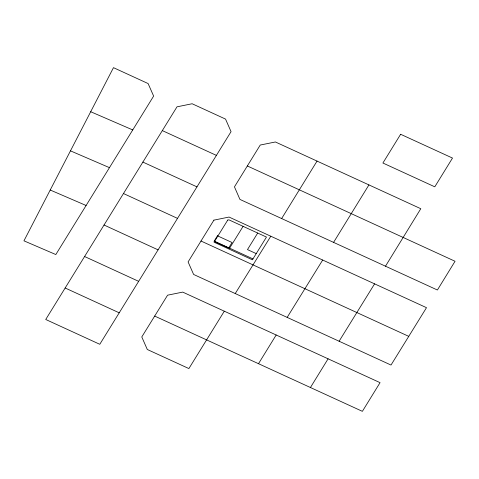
<?xml version="1.0" encoding="UTF-8"?>
<svg xmlns="http://www.w3.org/2000/svg" width="479" height="479" viewBox="0 0 479 479"><rect width="100%" height="100%" fill="white"/><g stroke="black" fill="none" stroke-linecap="round" stroke-linejoin="round"><path stroke-width="0.72" d="M70.467 150.855L113.475 67.659L148.107 83.556L153.633 96.087L55.821 254.547L23.95 240.829L70.467 150.855L109.457 167.65M333.582 242.38L368.926 184.906M385.487 266.198L420.796 208.712L275.407 141.976L260.241 145.041L234.453 186.858L239.937 199.414L437.399 290.017L455.05 261.265L247.332 165.962M65.156 287.999L45.727 319.481L99.782 344.293L231.058 131.647L225.537 119.091L192.133 103.751L176.996 106.829L65.156 287.999L119.217 312.817M224.298 311.188L188.888 368.567L147.298 349.496L141.784 336.941L167.59 295.178L182.727 292.106L380.051 382.661L362.375 411.341L154.687 316.074M317.044 161.088L281.646 218.544M258.504 363.699L276.179 334.995M310.44 387.505L328.091 358.825M229.603 248.176L243.098 226.345M257.696 233.045L247.475 249.595L256.235 253.613M287.166 317.391L322.684 260.025M339.108 341.228L374.596 283.849M235.237 293.549L270.809 236.225M50.223 190.025L86.106 205.485M90.699 111.727L132.743 129.935M162.321 130.599L216.4 155.388M142.874 162.076L196.983 186.876M214.616 241.296L252.966 258.899M201.006 241.027L408.755 336.36M84.591 256.522L138.647 281.335M123.474 193.534L177.505 218.376M104.039 225.016L158.07 249.852M400.636 134.27L382.907 163.016L434.782 186.822L452.505 158.064L400.636 134.27M213.909 220.136L188.097 261.923L193.618 274.455L391.008 365.052L426.496 307.674L229.046 217.059L213.909 220.136M217.454 235.812L214.047 241.326L228.651 248.032L232.058 242.518L217.454 235.812M227.747 220.059L214.065 242.194L252.409 259.804L266.462 237.069L228.89 219.825L227.747 220.059"/></g></svg>
